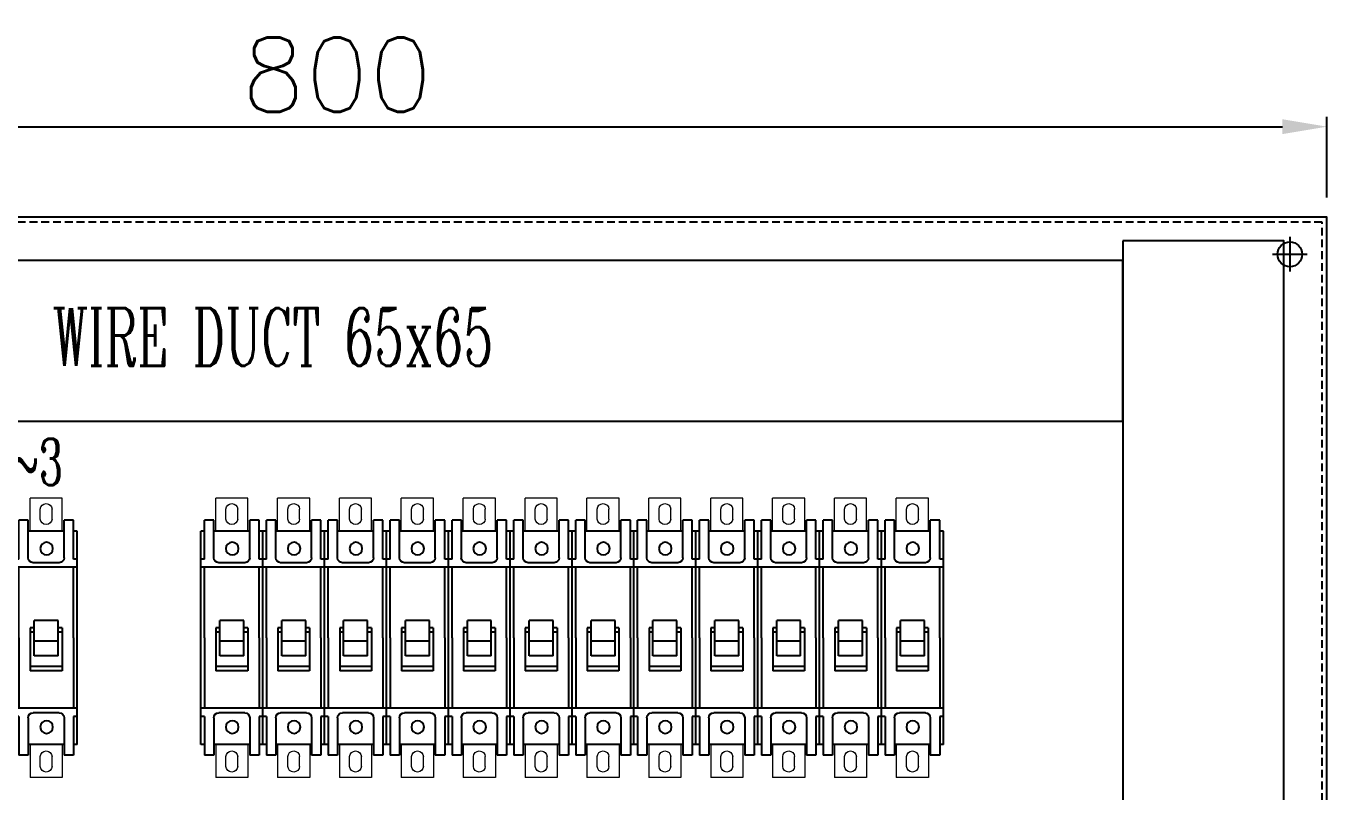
# Model space of a CAD drawing. Header units: millimetres. Extents: x 21506 to 58194, y 6783 to 13041.
# Drawn here: x 23872 to 24398, y 8327 to 8636 of the extents above; entities that cross this region are included whole.
import ezdxf
from ezdxf.enums import TextEntityAlignment as Align

# ---------------------------------------------------------------- set-up
doc = ezdxf.new("R2010")
doc.units = ezdxf.units.MM
doc.linetypes.add('CONTINOUS', pattern=[0])
doc.linetypes.add('HIDDEN', pattern=[9.525, 6.35, -3.175])
doc.layers.add('3', color=3, linetype='Continuous', lineweight=13)
for name, color, linetype in [('TEXT', 11, 'Continuous'), ('中心孔', 82, 'Continuous'), ('底板開孔', 33, 'Continuous')]:
    doc.layers.add(name, color=color, linetype=linetype)
doc.styles.add('CHINA', font='ROMANC.SHX', dxfattribs={"width": 0.8, "bigfont": 'stsl.shx'})
doc.styles.get("Standard").update_dxf_attribs({"font": ''})
doc.styles.add('STSL', font='simplex', dxfattribs={"bigfont": 'STSL.SHX'})
doc.styles.get('Standard').set_extended_font_data('MingLiU')
doc.dimstyles.get("Standard").update_dxf_attribs({"dimtxt": 0.18, "dimasz": 0.18, "dimexe": 0.18, "dimexo": 0.0625, "dimgap": 0.09, "dimtad": 0, "dimtih": 1, "dimtoh": 1, "dimdec": 4, "dimzin": 0, "dimdsep": 46, "dimtxsty": 'Standard', "dimcen": 0.09, "dimadec": 0, "dimazin": 0, "dimtfac": 1, "dimtdec": 4, "dimtofl": 0, "dimtmove": 0, "dimatfit": 3, "dimfxl": 1, "dimtolj": 1, "dimtzin": 0, "dimarcsym": 0})

# ---------------------------------------------------------------- blocks, each defined once
blk = doc.blocks.new('MLIBN17I')
for p, q in [((1.48, 31.8), (1.48, 47.5)), ((5.24, 47.5), (1.48, 47.5)), ((5.24, 32.33), (5.24, 47.5)), ((19.72, 32.33), (19.72, 47.5)), ((23.52, 47.5), (19.72, 47.5)), ((23.52, 31.8), (23.52, 47.5)), ((0, 43.15), (0, -43.15)), ((1.48, 43.15), (0, 43.15)), ((5.98, 43.15), (5.24, 43.15)), ((18.98, 43.15), (5.98, 43.15)), ((19.72, 43.15), (18.98, 43.15)), ((25, 43.15), (23.59, 43.15)), ((25, 43.15), (25, -43.15)), ((1.48, 0), (1.48, 28.5)), ((17.74, 30.35), (7.21, 30.35)), ((23.52, 0), (23.52, 28.5)), ((18.92, 13.35), (6.08, 13.35)), ((6.08, -4.05), (6.08, 13.35)), ((18.92, 11.62), (6.08, 11.62)), ((18.92, -4.05), (18.92, 13.35)), ((17.34, 7.32), (7.66, 7.32)), ((7.66, 7.32), (7.66, -7.02)), ((17.34, 7.32), (17.34, -7.02)), ((1.48, 0), (1.48, -28.5)), ((17.34, 1.38), (7.66, 1.38)), ((23.52, 0), (23.52, -28.5)), ((7.66, -2.32), (6.08, -2.32)), ((7.66, -4.05), (6.08, -4.05)), ((18.92, -2.32), (17.34, -2.32)), ((18.92, -4.05), (17.34, -4.05)), ((17.34, -7.02), (7.66, -7.02)), ((17.74, -30.35), (7.21, -30.35)), ((1.48, -31.8), (1.48, -47.5)), ((5.24, -32.33), (5.24, -47.5)), ((19.72, -32.33), (19.72, -47.5)), ((23.52, -31.8), (23.52, -47.5)), ((1.48, -43.15), (0, -43.15)), ((5.98, -43.15), (5.24, -43.15)), ((18.98, -43.15), (5.98, -43.15)), ((19.72, -43.15), (18.98, -43.15)), ((25, -43.15), (23.59, -43.15)), ((5.24, -47.5), (1.48, -47.5)), ((23.52, -47.5), (19.72, -47.5))]:
    blk.add_line(p, q)
at = {"color": 7, "linetype": 'Continuous'}
for p, q in [((1.48, 31.8), (0, 31.8)), ((25, 31.8), (23.52, 31.8)), ((25, 28.5), (0, 28.5)), ((25, -28.5), (0, -28.5)), ((1.48, -31.8), (0, -31.8)), ((25, -31.8), (23.52, -31.8))]:
    blk.add_line(p, q, dxfattribs=at)
for centre in [(12.64, 36.07), (12.64, -36.07)]:
    blk.add_circle(centre, 2.57)
for centre, start, end in [((7.21, 32.33), 180, 270), ((17.74, 32.33), 270, 0), ((7.21, -32.33), 90, 180), ((17.74, -32.33), 0, 90)]:
    blk.add_arc(centre, 1.98, start, end)
at = {"layer": '3'}
for p, q in [((18.98, 56.5), (5.98, 56.5)), ((5.98, 43.15), (5.98, 56.5)), ((18.98, 43.15), (18.98, 56.5)), ((10.11, 52), (10.11, 48)), ((14.89, 52), (14.89, 48)), ((5.98, -43.15), (5.98, -56.5)), ((18.98, -43.15), (18.98, -56.5)), ((10.11, -48), (10.11, -52)), ((14.89, -48), (14.89, -52)), ((18.98, -56.5), (5.98, -56.5))]:
    blk.add_line(p, q, dxfattribs=at)
for centre, start, end in [((12.5, 51.85), 3.5301, 176.4699), ((12.5, 48.15), 183.5301, 356.4699), ((12.5, -48.15), 3.5301, 176.4699), ((12.5, -51.85), 183.5301, 356.4699)]:
    blk.add_arc(centre, 2.4, start, end, dxfattribs=at)
blk = doc.blocks.new('*D93')
at = {"color": 3, "lineweight": -2, "ltscale": 0.5}
for p, q in [((23597.63, 8567.01), (23597.63, 8599.59)), ((23615.63, 8595.59), (24379.63, 8595.59)), ((24397.63, 8567.01), (24397.63, 8599.59))]:
    blk.add_line(p, q, dxfattribs=at)
at = {"color": 3}
for points in [[(23615.63, 8598.59), (23615.63, 8592.59), (23597.63, 8595.59)], [(24379.63, 8592.59), (24379.63, 8598.59), (24397.63, 8595.59)]]:
    blk.add_solid(points, dxfattribs=at)
at = {"layer": 'Defpoints', "color": 0}
for p in [(24397.63, 8595.59), (23597.63, 8559.01), (24397.63, 8559.01)]:
    blk.add_point(p, dxfattribs=at)
at = {"color": 3, "insert": (23997.63, 8616.59), "char_height": 30, "attachment_point": 5, "style": 'STSL'}
blk.add_mtext('\\A1;800', dxfattribs=at)
blk = doc.blocks.new('A-螺絲孔-0J')
at = {"layer": '中心孔', "linetype": 'CONTINOUS', "ltscale": 10}
for p, q in [((0, 7), (0, -7)), ((-7, 0), (7, 0))]:
    blk.add_line(p, q, dxfattribs=at)
at = {"layer": '底板開孔', "linetype": 'CONTINOUS', "ltscale": 10}
blk.add_circle((0, 0), 5, dxfattribs=at)

msp = doc.modelspace()

# ---------------------------------------------------------------- linework, layer by layer
msp.add_lwpolyline([(23597.631, 7359.006), (24397.631, 7359.006), (24397.631, 8559.006), (23597.631, 8559.006)], close=True)
at = {"color": 5, "linetype": 'HIDDEN', "ltscale": 0.5}
msp.add_lwpolyline([(23599.592, 7360.966), (24395.671, 7360.966), (24395.671, 8557.045), (23599.592, 8557.045)], close=True, dxfattribs=at)
at = {"color": 4}
for points in [[(24315.131, 8549.513), (24315.131, 7379.486), (24380.131, 7379.486), (24380.131, 8549.513)], [(23680.131, 8476.506), (24315.131, 8476.506), (24315.131, 8541.506), (23680.131, 8541.506)]]:
    msp.add_lwpolyline(points, close=True, dxfattribs=at)

# ---------------------------------------------------------------- block references
at = {"ltscale": 0.5}
msp.add_blockref('A-螺絲孔-0J', (24382.631, 8544.006), dxfattribs=at)
at = {"xscale": -1, "rotation": 180}
for p in [(23867.631, 8389.006), (23942.631, 8389.006), (23967.631, 8389.006), (23992.631, 8389.006), (24017.631, 8389.006), (24042.631, 8389.006), (24067.631, 8389.006), (24092.631, 8389.006), (24117.631, 8389.006), (24142.631, 8389.006), (24167.631, 8389.006), (24192.631, 8389.006), (24217.631, 8389.006)]:
    msp.add_blockref('MLIBN17I', p, dxfattribs=at)

# ---------------------------------------------------------------- texts
at = {"layer": 'TEXT', "color": 4, "style": 'CHINA', "width": 0.6}
msp.add_text('WIRE DUCT 65x65', height=23.41011, dxfattribs=at).set_placement((23971.733, 8498.887), align=Align.CENTER)
at = {"layer": 'TEXT', "style": 'CHINA', "width": 0.6}
msp.add_text('NFB1~3', height=18.7281, dxfattribs=at).set_placement((23855.773, 8460.126), align=Align.MIDDLE)

# ---------------------------------------------------------------- dimensions: what is measured, and where the dimension line sits
at = {"ltscale": 0.5}
dim = msp.add_linear_dim(base=(24397.631, 8595.585), p1=(23597.631, 8559.006), p2=(24397.631, 8559.006), dimstyle='Standard', override={"dimscale": 2, "dimtxt": 15, "dimasz": 9, "dimexe": 2, "dimexo": 4, "dimgap": 3, "dimtad": 1, "dimtih": 0, "dimtoh": 0, "dimdec": 1, "dimzin": 8, "dimtxsty": 'STSL', "dimcen": 0, "dimclrd": 3, "dimclre": 3, "dimclrt": 3, "dimtdec": 1, "dimtix": 1, "dimfxl": 1.5}, dxfattribs=at)
dim.commit()
dim.dimension.update_dxf_attribs({"geometry": '*D93', "text_midpoint": (23997.631, 8616.585)})

doc.saveas('drawing.dxf')
